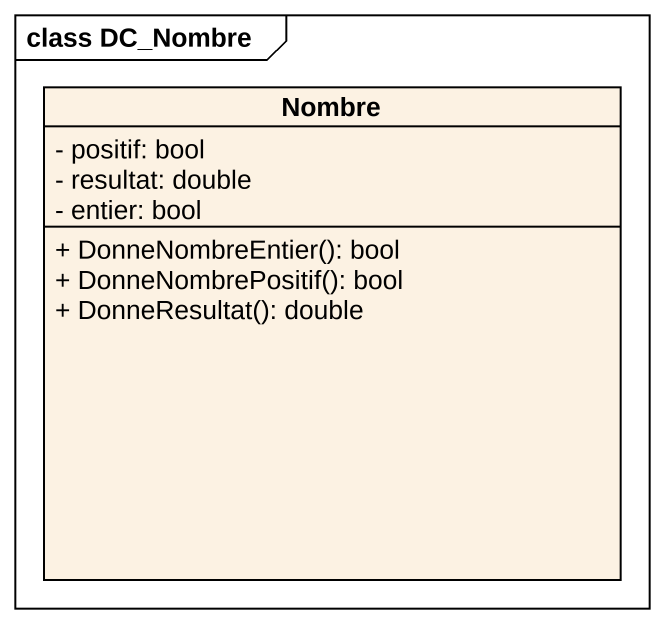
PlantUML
@startuml
mainframe class DC_Nombre
hide circle
hide empty members
skinparam classAttributeIconSize 0
class Nombre {
  - positif: bool
  - resultat: double
  - entier: bool
  + DonneNombreEntier(): bool
  + DonneNombrePositif(): bool
  + DonneResultat(): double
}
@enduml
